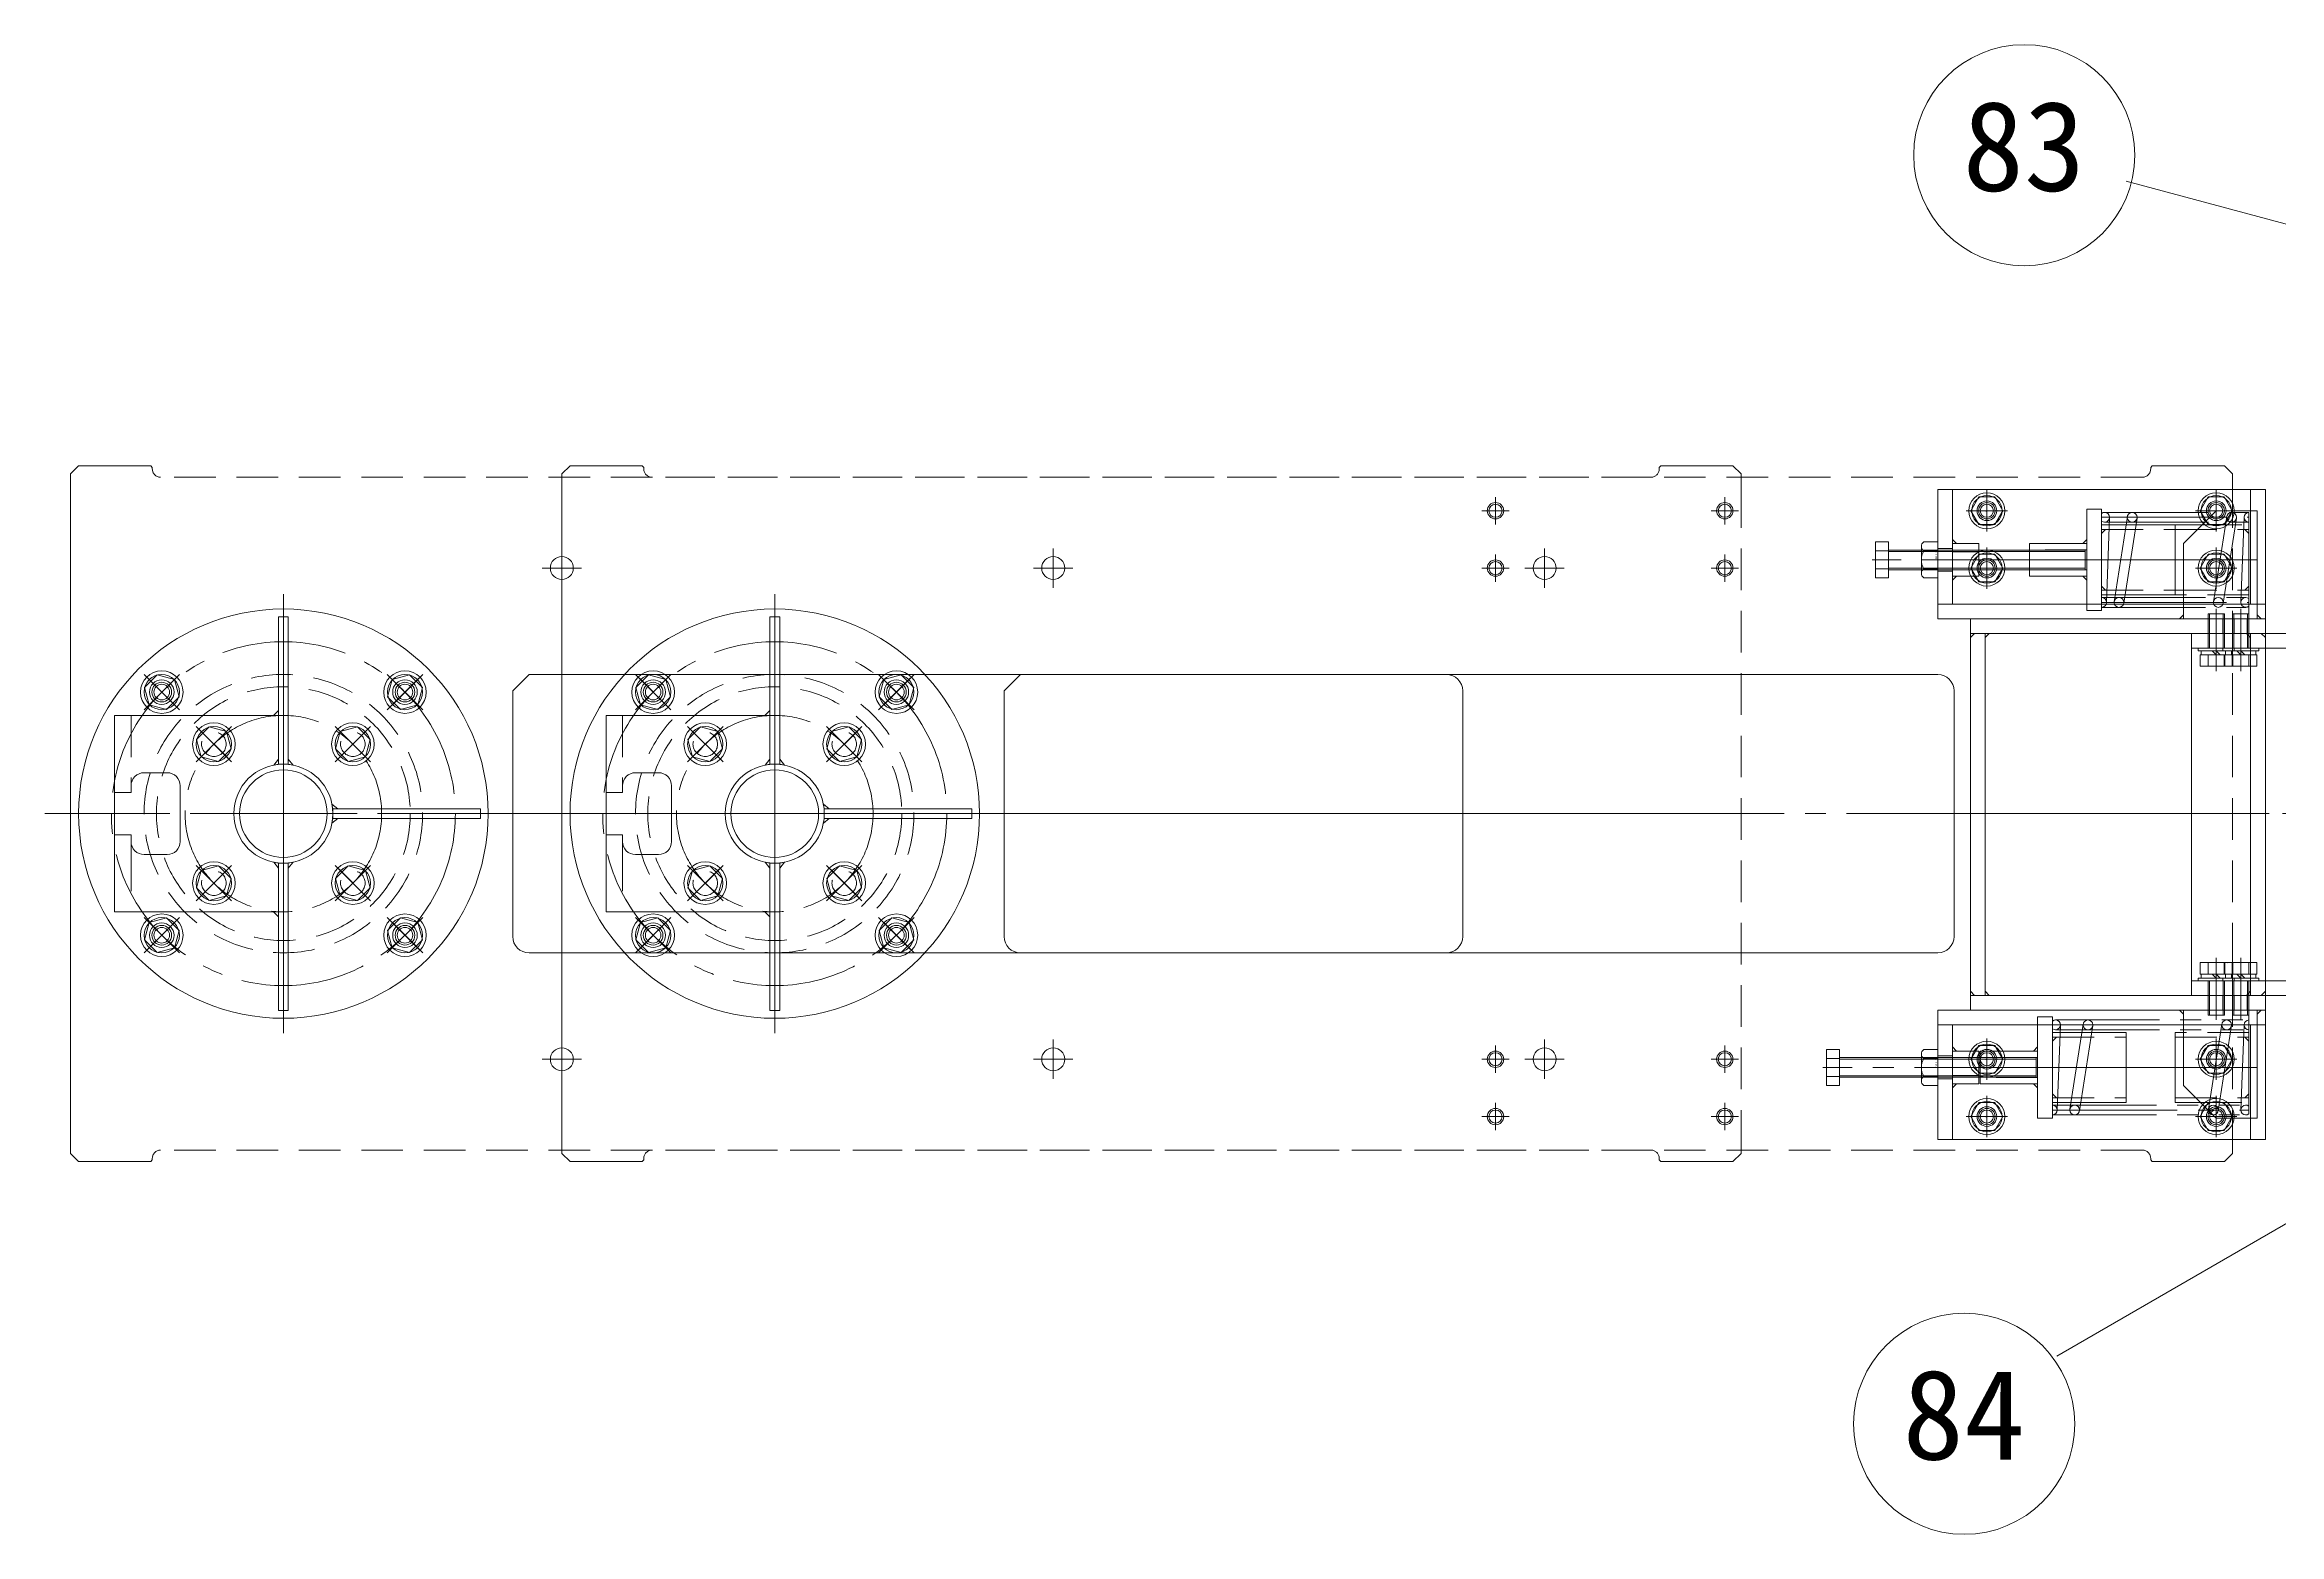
# Model space of a CAD drawing. Units: millimetres at full size. Extents: x -34906 to 7411, y -8440 to 3030.
# Drawn here: x 3753 to 5117, y -4580 to -3670 of the extents above; entities that cross this region are included whole.
import ezdxf
from ezdxf.enums import TextEntityAlignment as Align

# ---------------------------------------------------------------- set-up
doc = ezdxf.new("R2010")
doc.units = ezdxf.units.MM
doc.header["$LTSCALE"] = 4
for name, pattern in [('USER1', [28.575, 19.05, -3.175, 3.175, -3.175]), ('USER2', [9.525, 6.35, -3.175]), ('USER3', [31.75, 15.875, -3.175, 3.175, -3.175, 3.175, -3.175])]:
    doc.linetypes.add(name, pattern=pattern)
for name, color, linetype, lineweight in [('0-0_0', 7, 'Continuous', 9), ('0-4_06_文字', 7, 'Continuous', 9), ('0-6_02_細線', 5, 'Continuous', 18), ('0-9_10_補助線', 8, 'Continuous', 18)]:
    doc.layers.add(name, color=color, linetype=linetype, lineweight=lineweight)
doc.styles.add('ＭＳ ゴシック', font='')
doc.styles.get('ＭＳ ゴシック').set_extended_font_data('MS Gothic')

# ---------------------------------------------------------------- blocks, each defined once
blk = doc.blocks.new('AM_BALLOON1')
at = {"layer": '0-9_10_補助線', "color": 3, "lineweight": 9}
blk.add_circle((0, 0), 2.5, dxfattribs=at)

msp = doc.modelspace()

# ---------------------------------------------------------------- linework, layer by layer
at = {"layer": '0-0_0', "color": 8, "lineweight": 18}
for p, q in [((3773.45, -3927.498), (3817.45, -3927.498)), ((4073.45, -3927.498), (4117.45, -3927.498)), ((4739.45, -3927.498), (4783.45, -3927.498)), ((5039.45, -3927.498), (5083.45, -3927.498)), ((5008.45, -3984.998), (5098.45, -3984.998)), ((4978.45, -4294.998), (5098.45, -4294.998)), ((3773.45, -4352.498), (3817.45, -4352.498)), ((4073.45, -4352.498), (4117.45, -4352.498)), ((4739.45, -4352.498), (4783.45, -4352.498)), ((5039.45, -4352.498), (5083.45, -4352.498))]:
    msp.add_line(p, q, dxfattribs=at)
at = {"layer": '0-0_0', "linetype": 'USER2'}
for p, q in [((3817.45, -3927.498), (3818.45, -3928.498)), ((3818.45, -3928.498), (3818.45, -3929.498)), ((4117.45, -3927.498), (4118.45, -3928.498)), ((4118.45, -3928.498), (4118.45, -3929.498)), ((4739.45, -3927.498), (4738.45, -3928.498)), ((4738.45, -3928.498), (4738.45, -3929.498)), ((5039.45, -3927.498), (5038.45, -3928.498)), ((5038.45, -3928.498), (5038.45, -3929.498)), ((4733.45, -3934.498), (3823.45, -3934.498)), ((5033.45, -3934.498), (4123.45, -3934.498)), ((4998.45, -3990.998), (4998.45, -3978.998)), ((5073.45, -4017.998), (5073.45, -4038.998)), ((5083.45, -4017.998), (5073.45, -4017.998)), ((5074.262, -4017.998), (5074.262, -4038.998)), ((5082.638, -4017.998), (5082.638, -4038.998)), ((5083.45, -4017.998), (5083.45, -4038.998)), ((5088.45, -4017.998), (5088.45, -4038.998)), ((5098.45, -4017.998), (5088.45, -4017.998)), ((5089.262, -4017.998), (5089.262, -4038.998)), ((5097.638, -4017.998), (5097.638, -4038.998)), ((5098.45, -4017.998), (5098.45, -4038.998)), ((5073.45, -4262.998), (5073.45, -4241.998)), ((5074.262, -4262.998), (5074.262, -4241.998)), ((5082.638, -4262.998), (5082.638, -4241.998)), ((5083.45, -4262.998), (5083.45, -4241.998)), ((5088.45, -4262.998), (5088.45, -4241.998)), ((5089.262, -4262.998), (5089.262, -4241.998)), ((5097.638, -4262.998), (5097.638, -4241.998)), ((5098.45, -4262.998), (5098.45, -4241.998)), ((5073.45, -4262.998), (5083.45, -4262.998)), ((5088.45, -4262.998), (5098.45, -4262.998)), ((4968.45, -4300.998), (4968.45, -4288.998)), ((3817.45, -4352.498), (3818.45, -4351.498)), ((3818.45, -4351.498), (3818.45, -4350.498)), ((4733.45, -4345.498), (3823.45, -4345.498)), ((4117.45, -4352.498), (4118.45, -4351.498)), ((4118.45, -4351.498), (4118.45, -4350.498)), ((5033.45, -4345.498), (4123.45, -4345.498)), ((4738.45, -4351.498), (4738.45, -4350.498)), ((4739.45, -4352.498), (4738.45, -4351.498)), ((5038.45, -4351.498), (5038.45, -4350.498)), ((5039.45, -4352.498), (5038.45, -4351.498))]:
    msp.add_line(p, q, dxfattribs=at)
at = {"layer": '0-0_0'}
for p, q in [((3768.45, -4342.498), (3768.45, -3937.498)), ((4068.45, -4342.498), (4068.45, -3937.498)), ((4788.45, -3937.498), (4788.45, -3940.498)), ((5088.45, -3937.498), (5088.45, -3940.498)), ((5098.45, -3955.998), (5098.451, -4013.341)), ((5008.45, -4013.998), (5008.45, -3956.655)), ((5008.45, -3963.648), (5008.45, -4006.348)), ((5008.45, -3963.648), (5053.45, -3963.648)), ((5011.449, -4011.106), (5013.322, -3959.106)), ((5024.2, -3958.537), (5016.108, -4010.537)), ((5022.036, -4011.459), (5030.129, -3959.459)), ((5053.45, -3963.648), (5068.8, -3963.648)), ((5053.45, -4006.348), (5053.45, -3963.648)), ((5084.865, -3958.537), (5076.772, -4010.537)), ((5082.701, -4011.459), (5090.793, -3959.459)), ((5095.452, -3958.89), (5093.579, -4010.89)), ((4870.45, -3995.968), (4870.45, -3974.028)), ((4878.45, -3974.028), (4870.45, -3974.028)), ((4878.45, -3979.513), (4870.45, -3979.513)), ((4878.45, -3995.968), (4878.45, -3974.028)), ((4998.45, -3978.998), (4878.45, -3978.998)), ((4998.45, -3979.945), (4878.45, -3979.945)), ((4898.452, -3993.211), (4898.452, -3976.786)), ((4899.919, -3974.048), (4908.452, -3974.048)), ((4908.452, -3979.523), (4899.919, -3979.523)), ((4908.452, -3995.948), (4908.452, -3974.048)), ((4878.45, -3990.483), (4870.45, -3990.483)), ((4878.45, -3995.968), (4870.45, -3995.968)), ((4998.45, -3990.051), (4878.45, -3990.051)), ((4998.45, -3990.998), (4878.45, -3990.998)), ((4908.452, -3990.473), (4899.919, -3990.473)), ((4908.452, -3995.948), (4899.919, -3995.948)), ((5053.45, -4006.348), (5058.45, -4006.348)), ((5063.45, -4038.998), (5063.45, -4241.998)), ((5067.45, -4038.998), (5067.45, -4040.498)), ((5089.45, -4038.998), (5067.45, -4038.998)), ((5089.45, -4040.498), (5067.45, -4040.498)), ((5068.635, -4042.998), (5088.265, -4042.998)), ((5068.635, -4042.998), (5068.635, -4049.998)), ((5088.265, -4049.998), (5068.635, -4049.998)), ((5069.2, -4040.498), (5069.2, -4042.998)), ((5073.543, -4042.998), (5073.543, -4049.998)), ((5078.45, -4042.998), (5075.95, -4040.498)), ((5078.45, -4040.498), (5080.95, -4042.998)), ((5082.45, -4038.998), (5082.45, -4040.498)), ((5104.45, -4038.998), (5082.45, -4038.998)), ((5104.45, -4040.498), (5082.45, -4040.498)), ((5083.358, -4042.998), (5083.358, -4049.998)), ((5083.635, -4042.998), (5103.265, -4042.998)), ((5083.635, -4042.998), (5083.635, -4049.998)), ((5103.265, -4049.998), (5083.635, -4049.998)), ((5084.2, -4040.498), (5084.2, -4042.998)), ((5087.7, -4042.998), (5087.7, -4040.498)), ((5088.265, -4042.998), (5088.265, -4049.998)), ((5088.543, -4042.998), (5088.543, -4049.998)), ((5089.45, -4040.498), (5089.45, -4038.998)), ((5093.45, -4042.998), (5090.95, -4040.498)), ((5093.45, -4040.498), (5095.95, -4042.998)), ((5098.358, -4042.998), (5098.358, -4049.998)), ((5102.7, -4042.998), (5102.7, -4040.498)), ((5103.265, -4042.998), (5103.265, -4049.998)), ((5104.45, -4040.498), (5104.45, -4038.998)), ((4048.45, -4054.998), (4608.45, -4054.998)), ((4348.45, -4054.998), (4908.45, -4054.998)), ((4618.45, -4064.998), (4618.45, -4214.998)), ((4918.45, -4064.998), (4918.45, -4214.998)), ((3805.45, -4126.998), (3805.45, -4117.998)), ((3813.45, -4114.998), (3827.45, -4114.998)), ((4105.45, -4126.998), (4105.45, -4117.998)), ((4113.45, -4114.998), (4127.45, -4114.998)), ((3805.45, -4126.998), (3795.45, -4126.998)), ((3835.45, -4122.998), (3835.45, -4156.998)), ((4105.45, -4126.998), (4095.45, -4126.998)), ((4135.45, -4122.998), (4135.45, -4156.998)), ((3805.45, -4152.998), (3795.45, -4152.998)), ((3805.45, -4161.998), (3805.45, -4152.998)), ((4105.45, -4152.998), (4095.45, -4152.998)), ((4105.45, -4161.998), (4105.45, -4152.998)), ((3827.45, -4164.998), (3813.45, -4164.998)), ((4127.45, -4164.998), (4113.45, -4164.998)), ((4608.45, -4224.998), (4048.45, -4224.998)), ((4908.45, -4224.998), (4348.45, -4224.998)), ((5067.45, -4240.498), (5089.45, -4240.498)), ((5067.45, -4240.498), (5067.45, -4241.998)), ((5067.45, -4241.998), (5089.45, -4241.998)), ((5068.635, -4230.998), (5088.265, -4230.998)), ((5068.635, -4237.998), (5068.635, -4230.998)), ((5088.265, -4237.998), (5068.635, -4237.998)), ((5069.2, -4237.998), (5069.2, -4240.498)), ((5073.543, -4237.998), (5073.543, -4230.998)), ((5078.45, -4240.498), (5075.95, -4237.998)), ((5078.45, -4237.998), (5080.95, -4240.498)), ((5082.45, -4240.498), (5104.45, -4240.498)), ((5082.45, -4240.498), (5082.45, -4241.998)), ((5082.45, -4241.998), (5104.45, -4241.998)), ((5083.358, -4237.998), (5083.358, -4230.998)), ((5083.635, -4230.998), (5103.265, -4230.998)), ((5083.635, -4237.998), (5083.635, -4230.998)), ((5103.265, -4237.998), (5083.635, -4237.998)), ((5084.2, -4237.998), (5084.2, -4240.498)), ((5087.7, -4240.498), (5087.7, -4237.998)), ((5088.265, -4237.998), (5088.265, -4230.998)), ((5088.543, -4237.998), (5088.543, -4230.998)), ((5089.45, -4241.998), (5089.45, -4240.498)), ((5093.45, -4240.498), (5090.95, -4237.998)), ((5093.45, -4237.998), (5095.95, -4240.498)), ((5098.358, -4237.998), (5098.358, -4230.998)), ((5102.7, -4240.498), (5102.7, -4237.998)), ((5103.265, -4237.998), (5103.265, -4230.998)), ((5104.45, -4241.998), (5104.45, -4240.498)), ((4978.45, -4323.998), (4978.45, -4266.655)), ((4981.448, -4321.106), (4983.322, -4269.106)), ((4997.2, -4268.537), (4989.108, -4320.537)), ((4995.036, -4321.459), (5003.128, -4269.459)), ((5081.864, -4268.537), (5073.772, -4320.537)), ((5079.701, -4321.459), (5087.793, -4269.459)), ((5095.452, -4268.89), (5093.579, -4320.89)), ((5098.45, -4265.998), (5098.451, -4323.341)), ((4978.45, -4273.648), (4978.45, -4316.348)), ((4978.45, -4273.648), (5023.45, -4273.648)), ((5053.45, -4273.649), (5053.45, -4316.349)), ((5053.45, -4273.649), (5058.45, -4273.649)), ((4840.45, -4305.968), (4840.45, -4284.028)), ((4848.45, -4284.028), (4840.45, -4284.028)), ((4848.45, -4289.513), (4840.45, -4289.513)), ((4848.45, -4305.968), (4848.45, -4284.028)), ((4968.45, -4288.998), (4848.45, -4288.998)), ((4968.45, -4289.945), (4848.45, -4289.945)), ((4898.452, -4303.211), (4898.452, -4286.786)), ((4899.919, -4284.048), (4908.452, -4284.048)), ((4908.452, -4289.523), (4899.919, -4289.523)), ((4908.452, -4305.948), (4908.452, -4284.048)), ((4848.45, -4300.483), (4840.45, -4300.483)), ((4848.45, -4305.968), (4840.45, -4305.968)), ((4968.45, -4300.051), (4848.45, -4300.051)), ((4968.45, -4300.998), (4848.45, -4300.998)), ((4908.452, -4300.473), (4899.919, -4300.473)), ((4908.452, -4305.948), (4899.919, -4305.948)), ((5053.45, -4316.349), (5068.8, -4316.349)), ((4788.45, -4340.998), (4788.45, -4342.498)), ((5088.45, -4340.998), (5088.45, -4342.498))]:
    msp.add_line(p, q, dxfattribs=at)
at = {"layer": '0-0_0', "color": 2, "linetype": 'USER2', "lineweight": 18}
for p, q in [((4788.45, -3939.998), (4788.45, -4340.998)), ((5088.45, -3939.998), (5088.45, -4340.998)), ((5098.45, -4020.998), (5098.45, -3954.998)), ((5008.45, -3966.448), (5053.45, -3966.448)), ((5053.45, -3966.448), (5098.45, -3966.448)), ((5068.8, -3963.648), (5098.45, -3963.648)), ((4908.452, -3977.998), (4917.452, -3977.998)), ((4917.452, -3978.998), (4933.452, -3978.998)), ((4917.452, -3979.998), (4933.452, -3979.998)), ((4999.45, -3978.948), (4964.45, -3978.948)), ((4908.452, -3991.998), (4917.452, -3991.998)), ((4917.452, -3989.998), (4933.452, -3989.998)), ((4917.452, -3990.998), (4933.452, -3990.998)), ((4999.45, -3991.048), (4964.45, -3991.048)), ((5008.45, -4003.548), (5053.45, -4003.548)), ((5053.45, -4003.548), (5098.45, -4003.548)), ((5098.45, -4006.348), (5058.45, -4006.348)), ((5073.45, -4020.998), (5073.45, -4029.998)), ((5074.45, -4020.998), (5074.45, -4029.998)), ((5082.45, -4020.998), (5082.45, -4029.998)), ((5083.45, -4020.998), (5083.45, -4029.998)), ((5088.45, -4020.998), (5088.45, -4029.998)), ((5089.45, -4020.998), (5089.45, -4029.998)), ((5097.45, -4020.998), (5097.45, -4029.998)), ((5098.45, -4020.998), (5098.45, -4029.998)), ((3805.45, -4079.998), (3805.45, -4117.998)), ((4105.45, -4079.998), (4105.45, -4117.998)), ((3805.45, -4161.998), (3805.45, -4199.998)), ((4105.45, -4161.998), (4105.45, -4199.998)), ((5073.45, -4259.998), (5073.45, -4250.998)), ((5074.45, -4259.998), (5074.45, -4250.998)), ((5082.45, -4259.998), (5082.45, -4250.998)), ((5083.45, -4259.998), (5083.45, -4250.998)), ((5088.45, -4259.998), (5088.45, -4250.998)), ((5089.45, -4259.998), (5089.45, -4250.998)), ((5097.45, -4259.998), (5097.45, -4250.998)), ((5098.45, -4259.998), (5098.45, -4250.998)), ((5098.45, -4259.998), (5098.45, -4325.998)), ((4978.45, -4276.448), (5023.45, -4276.448)), ((5053.45, -4276.449), (5098.45, -4276.449)), ((5098.45, -4273.649), (5058.45, -4273.649)), ((4908.452, -4287.998), (4917.452, -4287.998)), ((4917.452, -4288.998), (4933.452, -4288.998)), ((4917.452, -4289.998), (4933.452, -4289.998)), ((4969.45, -4288.948), (4934.45, -4288.948)), ((4908.452, -4301.998), (4917.452, -4301.998)), ((4917.452, -4299.998), (4933.452, -4299.998)), ((4917.452, -4300.998), (4933.452, -4300.998)), ((4969.45, -4301.048), (4934.45, -4301.048)), ((4978.45, -4313.548), (5023.45, -4313.548)), ((5053.45, -4313.549), (5098.45, -4313.549)), ((5068.8, -4316.349), (5098.45, -4316.349))]:
    msp.add_line(p, q, dxfattribs=at)
at = {"layer": '0-0_0', "linetype": 'USER1'}
for p, q in [((4938.451, -3967.634), (4938.451, -3942.362)), ((5078.451, -3967.634), (5078.451, -3942.362)), ((4925.815, -3954.998), (4951.087, -3954.998)), ((5065.815, -3954.998), (5091.087, -3954.998)), ((5008.45, -3958.998), (5098.45, -3958.998)), ((4938.451, -4002.634), (4938.451, -3977.362)), ((5078.451, -4002.634), (5078.451, -3977.362)), ((5000.518, -3984.998), (4868.369, -3984.998)), ((4908.452, -3984.998), (4898.452, -3984.998)), ((4925.815, -3989.998), (4951.087, -3989.998)), ((5065.815, -3989.998), (5091.087, -3989.998)), ((5008.45, -4010.998), (5098.45, -4010.998)), ((5078.45, -4014.998), (5078.45, -4052.998)), ((5093.45, -4014.998), (5093.45, -4052.998)), ((3835.031, -4076.578), (3813.377, -4054.925)), ((3813.377, -4076.578), (3835.031, -4054.925)), ((3961.87, -4076.578), (3983.523, -4054.925)), ((3961.87, -4054.925), (3983.523, -4076.578)), ((4135.031, -4076.578), (4113.377, -4054.925)), ((4113.377, -4076.578), (4135.031, -4054.925)), ((4261.87, -4076.578), (4283.523, -4054.925)), ((4261.87, -4054.925), (4283.523, -4076.578)), ((3866.851, -4108.398), (3845.197, -4086.745)), ((3845.197, -4108.398), (3866.851, -4086.745)), ((3930.05, -4108.398), (3951.704, -4086.745)), ((3930.05, -4086.745), (3951.704, -4108.398)), ((4166.851, -4108.398), (4145.197, -4086.745)), ((4145.197, -4108.398), (4166.851, -4086.745)), ((4230.05, -4108.398), (4251.704, -4086.745)), ((4230.05, -4086.745), (4251.704, -4108.398)), ((3866.851, -4171.597), (3845.197, -4193.251)), ((3866.851, -4193.251), (3845.197, -4171.597)), ((3930.05, -4171.597), (3951.704, -4193.251)), ((3951.704, -4171.597), (3930.05, -4193.251)), ((4166.851, -4171.597), (4145.197, -4193.251)), ((4166.851, -4193.251), (4145.197, -4171.597)), ((4230.05, -4171.597), (4251.704, -4193.251)), ((4251.704, -4171.597), (4230.05, -4193.251)), ((3835.031, -4203.417), (3813.377, -4225.071)), ((3835.031, -4225.071), (3813.377, -4203.417)), ((3961.87, -4203.417), (3983.523, -4225.071)), ((3983.523, -4203.417), (3961.87, -4225.071)), ((4135.031, -4203.417), (4113.377, -4225.071)), ((4135.031, -4225.071), (4113.377, -4203.417)), ((4261.87, -4203.417), (4283.523, -4225.071)), ((4283.523, -4203.417), (4261.87, -4225.071)), ((5078.45, -4265.998), (5078.45, -4227.998)), ((5093.45, -4265.998), (5093.45, -4227.998)), ((4978.45, -4268.998), (5098.45, -4268.998)), ((4938.451, -4302.634), (4938.451, -4277.362)), ((5078.451, -4302.634), (5078.451, -4277.362)), ((4970.518, -4294.998), (4838.369, -4294.998)), ((4908.452, -4294.998), (4898.452, -4294.998)), ((4925.815, -4289.998), (4951.087, -4289.998)), ((5065.815, -4289.998), (5091.087, -4289.998)), ((4938.451, -4337.634), (4938.451, -4312.362)), ((4978.45, -4320.998), (5098.45, -4320.998)), ((5078.451, -4337.634), (5078.451, -4312.362)), ((4925.815, -4324.998), (4951.087, -4324.998)), ((5065.815, -4324.998), (5091.087, -4324.998))]:
    msp.add_line(p, q, dxfattribs=at)
at = {"layer": '0-0_0', "color": 4, "linetype": 'USER1', "lineweight": 18}
for p, q in [((4646.792, -3954.998), (4630.11, -3954.998)), ((4638.451, -3963.339), (4638.451, -3946.657)), ((4786.792, -3954.998), (4770.11, -3954.998)), ((4778.451, -3963.339), (4778.451, -3946.657)), ((4947.792, -3954.998), (4929.11, -3954.998)), ((4946.792, -3954.998), (4930.11, -3954.998)), ((4938.451, -3945.657), (4938.451, -3964.339)), ((4938.451, -3963.339), (4938.451, -3946.657)), ((5087.792, -3954.998), (5069.11, -3954.998)), ((5086.792, -3954.998), (5070.11, -3954.998)), ((5078.451, -3945.657), (5078.451, -3964.339)), ((5078.451, -3963.339), (5078.451, -3946.657)), ((4068.45, -4001.985), (4068.45, -3978.011)), ((4368.45, -4001.985), (4368.45, -3978.011)), ((4368.45, -4001.985), (4368.45, -3978.011)), ((4638.451, -3998.339), (4638.451, -3981.657)), ((4668.45, -4001.985), (4668.45, -3978.011)), ((4778.451, -3998.339), (4778.451, -3981.657)), ((4938.451, -3980.657), (4938.451, -3999.339)), ((4938.451, -3998.339), (4938.451, -3981.657)), ((5078.451, -3980.657), (5078.451, -3999.339)), ((5078.451, -3998.339), (5078.451, -3981.657)), ((4080.437, -3989.998), (4056.464, -3989.998)), ((4380.437, -3989.998), (4356.464, -3989.998)), ((4380.437, -3989.998), (4356.464, -3989.998)), ((4646.792, -3989.998), (4630.11, -3989.998)), ((4680.437, -3989.998), (4656.464, -3989.998)), ((4786.792, -3989.998), (4770.11, -3989.998)), ((4904.191, -3984.998), (4938.452, -3984.998)), ((4947.792, -3989.998), (4929.11, -3989.998)), ((4946.792, -3989.998), (4930.11, -3989.998)), ((4960.584, -3984.998), (5058.45, -3984.998)), ((5048.45, -3984.998), (5103.45, -3984.998)), ((5087.792, -3989.998), (5069.11, -3989.998)), ((5086.792, -3989.998), (5070.11, -3989.998)), ((3898.45, -4273.982), (3898.45, -4006.014)), ((4198.45, -4273.982), (4198.45, -4006.014)), ((3898.45, -4019.879), (3898.45, -4260.116)), ((4198.45, -4019.879), (4198.45, -4260.116)), ((5078.45, -4034.998), (5078.45, -4015.998)), ((5093.45, -4034.998), (5093.45, -4015.998)), ((5078.45, -4043.998), (5078.45, -4024.998)), ((5088.45, -4043.998), (5088.45, -4024.998)), ((5093.45, -4043.998), (5093.45, -4024.998)), ((3815.781, -4057.328), (3832.627, -4074.175)), ((3831.51, -4073.058), (3816.898, -4058.446)), ((3981.12, -4057.328), (3964.273, -4074.175)), ((3965.391, -4073.058), (3980.003, -4058.446)), ((4115.781, -4057.328), (4132.627, -4074.175)), ((4131.51, -4073.058), (4116.898, -4058.446)), ((4281.12, -4057.328), (4264.273, -4074.175)), ((4265.391, -4073.058), (4280.003, -4058.446)), ((3847.601, -4089.148), (3864.447, -4105.995)), ((3949.3, -4089.148), (3932.454, -4105.995)), ((4147.601, -4089.148), (4164.447, -4105.995)), ((4249.3, -4089.148), (4232.454, -4105.995)), ((3752.737, -4139.998), (4803.181, -4139.998)), ((4032.434, -4139.998), (3764.467, -4139.998)), ((4052.737, -4139.998), (5103.181, -4139.998)), ((4332.434, -4139.998), (4064.467, -4139.998)), ((4920.331, -4139.998), (5115.512, -4139.998)), ((5220.542, -4139.998), (5058.45, -4139.998)), ((3847.601, -4190.848), (3864.447, -4174.001)), ((3949.3, -4190.848), (3932.454, -4174.001)), ((4147.601, -4190.848), (4164.447, -4174.001)), ((4249.3, -4190.848), (4232.454, -4174.001)), ((3815.781, -4222.667), (3832.627, -4205.821)), ((3831.51, -4206.938), (3816.898, -4221.55)), ((3981.12, -4222.667), (3964.273, -4205.821)), ((3965.391, -4206.938), (3980.003, -4221.55)), ((4115.781, -4222.667), (4132.627, -4205.821)), ((4131.51, -4206.938), (4116.898, -4221.55)), ((4281.12, -4222.667), (4264.273, -4205.821)), ((4265.391, -4206.938), (4280.003, -4221.55)), ((5078.45, -4235.998), (5078.45, -4254.998)), ((5088.45, -4235.998), (5088.45, -4254.998)), ((5093.45, -4235.998), (5093.45, -4254.998)), ((5078.45, -4245.998), (5078.45, -4264.998)), ((5093.45, -4245.998), (5093.45, -4264.998)), ((4068.45, -4278.011), (4068.45, -4301.985)), ((4368.45, -4278.011), (4368.45, -4301.985)), ((4368.45, -4278.011), (4368.45, -4301.985)), ((4638.451, -4298.339), (4638.451, -4281.657)), ((4668.45, -4278.011), (4668.45, -4301.985)), ((4778.451, -4298.339), (4778.451, -4281.657)), ((4938.451, -4299.339), (4938.451, -4280.657)), ((4938.451, -4298.339), (4938.451, -4281.657)), ((5078.451, -4299.339), (5078.451, -4280.657)), ((5078.451, -4298.339), (5078.451, -4281.657)), ((4080.437, -4289.998), (4056.464, -4289.998)), ((4380.437, -4289.998), (4356.464, -4289.998)), ((4380.437, -4289.998), (4356.464, -4289.998)), ((4646.792, -4289.998), (4630.11, -4289.998)), ((4680.437, -4289.998), (4656.464, -4289.998)), ((4786.792, -4289.998), (4770.11, -4289.998)), ((4904.191, -4294.998), (4938.452, -4294.998)), ((4947.792, -4289.998), (4929.11, -4289.998)), ((4946.792, -4289.998), (4930.11, -4289.998)), ((4930.584, -4294.998), (5028.45, -4294.998)), ((5048.45, -4294.999), (5103.45, -4294.999)), ((5087.792, -4289.998), (5069.11, -4289.998)), ((5086.792, -4289.998), (5070.11, -4289.998)), ((4638.451, -4333.339), (4638.451, -4316.657)), ((4778.451, -4333.339), (4778.451, -4316.657)), ((4938.451, -4334.339), (4938.451, -4315.657)), ((4938.451, -4333.339), (4938.451, -4316.657)), ((5078.451, -4334.339), (5078.451, -4315.657)), ((5078.451, -4333.339), (5078.451, -4316.657)), ((4646.792, -4324.998), (4630.11, -4324.998)), ((4786.792, -4324.998), (4770.11, -4324.998)), ((4947.792, -4324.998), (4929.11, -4324.998)), ((4946.792, -4324.998), (4930.11, -4324.998)), ((5087.792, -4324.998), (5069.11, -4324.998)), ((5086.792, -4324.998), (5070.11, -4324.998))]:
    msp.add_line(p, q, dxfattribs=at)
at = {"layer": '0-0_0', "linetype": 'USER3'}
for p, q in [((5010.324, -3955.998), (5098.45, -3955.998)), ((5010.324, -3961.998), (5098.45, -3961.998)), ((5008.45, -4007.998), (5096.577, -4007.998)), ((5008.45, -4013.998), (5096.58, -4013.998)), ((4980.324, -4265.998), (5098.45, -4265.998)), ((4980.324, -4271.998), (5098.45, -4271.998)), ((4978.45, -4317.998), (5096.577, -4317.998)), ((4978.45, -4323.998), (5096.58, -4323.998))]:
    msp.add_line(p, q, dxfattribs=at)
at = {"layer": '0-0_0', "linetype": 'USER2'}
for points in [[(3768.45, -3937.498), (3768.45, -3932.498), (3773.45, -3927.498)], [(4068.45, -3937.498), (4068.45, -3932.498), (4073.45, -3927.498)], [(4783.45, -3927.498), (4788.45, -3932.498), (4788.45, -3937.498)], [(5083.45, -3927.498), (5088.45, -3932.498), (5088.45, -3937.498)], [(3773.45, -4352.498), (3768.45, -4347.498), (3768.45, -4342.498)], [(4073.45, -4352.498), (4068.45, -4347.498), (4068.45, -4342.498)], [(4788.45, -4342.498), (4788.45, -4347.498), (4783.45, -4352.498)], [(5088.45, -4342.498), (5088.45, -4347.498), (5083.45, -4352.498)]]:
    msp.add_lwpolyline(points, dxfattribs=at)
at = {"layer": '0-0_0'}
for points in [[(4917.452, -3941.998), (4908.452, -3941.998), (4908.452, -4011.998), (4917.452, -4011.998)], [(4908.452, -4011.998), (5108.45, -4011.998), (5108.45, -3941.998), (4908.452, -3941.998)], [(5099.45, -3941.998), (5108.45, -3941.998), (5108.45, -4011.998), (5099.45, -4011.998)], [(4943.359, -3963.498), (4933.544, -3963.498), (4928.636, -3954.998), (4933.544, -3946.498), (4943.359, -3946.498), (4948.266, -3954.998)], [(4999.45, -4015.998), (5008.45, -4015.998), (5008.45, -3953.998), (4999.45, -3953.998)], [(5103.45, -4020.998), (5058.45, -4020.998), (5058.45, -3974.998), (5078.45, -3954.998), (5103.45, -3954.998)], [(5083.359, -3963.498), (5073.544, -3963.498), (5068.636, -3954.998), (5073.544, -3946.498), (5083.359, -3946.498), (5088.266, -3954.998)], [(4933.452, -3994.998), (4933.452, -3974.998), (4917.452, -3974.998), (4917.452, -3994.998)], [(4943.359, -3998.498), (4933.544, -3998.498), (4928.636, -3989.998), (4933.544, -3981.498), (4943.359, -3981.498), (4948.266, -3989.998)], [(4999.45, -3974.998), (4999.45, -3994.998), (4964.45, -3994.998), (4964.45, -3974.998)], [(5083.359, -3998.498), (5073.544, -3998.498), (5068.636, -3989.998), (5073.544, -3981.498), (5083.359, -3981.498), (5088.266, -3989.998)], [(3895.45, -4109.748), (3895.45, -4019.748), (3901.45, -4019.748), (3901.45, -4109.748)], [(4195.45, -4109.748), (4195.45, -4019.748), (4201.45, -4019.748), (4201.45, -4109.748)], [(4908.452, -4011.998), (5108.45, -4011.998), (5108.45, -4020.998), (4908.452, -4020.998)], [(4928.45, -4029.998), (4928.45, -4250.998), (4937.45, -4250.998), (4937.45, -4029.998)], [(5213.45, -4038.998), (5213.45, -4029.998), (5063.45, -4029.998), (5063.45, -4038.998)], [(5108.45, -4029.998), (5108.45, -4250.998), (5099.45, -4250.998), (5099.45, -4029.998)], [(3834.8, -4068.591), (3827.043, -4076.348), (3816.447, -4073.508), (3813.608, -4062.913), (3821.365, -4055.156), (3831.961, -4057.995)], [(3969.858, -4076.348), (3962.101, -4068.591), (3964.94, -4057.995), (3975.536, -4055.156), (3983.293, -4062.913), (3980.453, -4073.508)], [(4134.8, -4068.591), (4127.043, -4076.348), (4116.447, -4073.508), (4113.608, -4062.913), (4121.365, -4055.156), (4131.961, -4057.995)], [(4269.858, -4076.348), (4262.101, -4068.591), (4264.94, -4057.995), (4275.536, -4055.156), (4283.293, -4062.913), (4280.453, -4073.508)], [(3866.62, -4100.411), (3858.863, -4108.167), (3848.267, -4105.328), (3845.428, -4094.732), (3853.185, -4086.976), (3863.781, -4089.815)], [(3938.038, -4108.167), (3930.281, -4100.411), (3933.12, -4089.815), (3943.716, -4086.975), (3951.473, -4094.732), (3948.633, -4105.328)], [(4166.62, -4100.411), (4158.863, -4108.167), (4148.267, -4105.328), (4145.428, -4094.732), (4153.185, -4086.976), (4163.781, -4089.815)], [(4238.038, -4108.167), (4230.281, -4100.411), (4233.12, -4089.815), (4243.716, -4086.975), (4251.473, -4094.732), (4248.633, -4105.328)], [(3928.7, -4136.998), (4018.7, -4136.998), (4018.7, -4142.998), (3928.7, -4142.998)], [(4228.7, -4136.998), (4318.7, -4136.998), (4318.7, -4142.998), (4228.7, -4142.998)], [(3858.863, -4171.828), (3866.62, -4179.585), (3863.781, -4190.181), (3853.185, -4193.02), (3845.428, -4185.263), (3848.267, -4174.668)], [(3895.45, -4170.248), (3895.45, -4260.248), (3901.45, -4260.248), (3901.45, -4170.248)], [(3930.281, -4179.585), (3938.038, -4171.828), (3948.633, -4174.668), (3951.473, -4185.263), (3943.716, -4193.02), (3933.12, -4190.181)], [(4158.863, -4171.828), (4166.62, -4179.585), (4163.781, -4190.181), (4153.185, -4193.02), (4145.428, -4185.263), (4148.267, -4174.668)], [(4195.45, -4170.248), (4195.45, -4260.248), (4201.45, -4260.248), (4201.45, -4170.248)], [(4230.281, -4179.585), (4238.038, -4171.828), (4248.633, -4174.668), (4251.473, -4185.263), (4243.716, -4193.02), (4233.12, -4190.181)], [(3827.043, -4203.648), (3834.8, -4211.405), (3831.961, -4222.001), (3821.365, -4224.84), (3813.608, -4217.083), (3816.448, -4206.487)], [(3962.101, -4211.405), (3969.858, -4203.648), (3980.453, -4206.487), (3983.293, -4217.083), (3975.536, -4224.84), (3964.94, -4222.001)], [(4127.043, -4203.648), (4134.8, -4211.405), (4131.961, -4222.001), (4121.365, -4224.84), (4113.608, -4217.083), (4116.448, -4206.487)], [(4262.101, -4211.405), (4269.858, -4203.648), (4280.453, -4206.487), (4283.293, -4217.083), (4275.536, -4224.84), (4264.94, -4222.001)], [(5213.45, -4250.998), (5213.45, -4241.998), (5063.45, -4241.998), (5063.45, -4250.998)], [(4908.452, -4268.998), (5108.45, -4268.998), (5108.45, -4259.998), (4908.452, -4259.998)], [(4917.452, -4338.998), (4908.452, -4338.998), (4908.452, -4268.998), (4917.452, -4268.998)], [(4908.452, -4268.998), (5108.45, -4268.998), (5108.45, -4338.998), (4908.452, -4338.998)], [(4969.45, -4325.998), (4978.45, -4325.998), (4978.45, -4263.998), (4969.45, -4263.998)], [(5103.45, -4259.998), (5058.45, -4259.998), (5058.45, -4305.998), (5078.45, -4325.998), (5103.45, -4325.998)], [(5099.45, -4338.998), (5108.45, -4338.998), (5108.45, -4268.998), (5099.45, -4268.998)], [(4943.359, -4298.498), (4933.544, -4298.498), (4928.636, -4289.998), (4933.544, -4281.498), (4943.359, -4281.498), (4948.266, -4289.998)], [(5083.359, -4298.498), (5073.544, -4298.498), (5068.636, -4289.998), (5073.544, -4281.498), (5083.359, -4281.498), (5088.266, -4289.998)], [(4933.452, -4284.998), (4933.452, -4304.998), (4917.452, -4304.998), (4917.452, -4284.998)], [(4969.45, -4284.998), (4969.45, -4304.998), (4934.45, -4304.998), (4934.45, -4284.998)], [(4943.359, -4333.498), (4933.544, -4333.498), (4928.636, -4324.998), (4933.544, -4316.498), (4943.359, -4316.498), (4948.266, -4324.998)], [(5083.359, -4333.498), (5073.544, -4333.498), (5068.636, -4324.998), (5073.544, -4316.498), (5083.359, -4316.498), (5088.266, -4324.998)]]:
    msp.add_lwpolyline(points, close=True, dxfattribs=at)
for points in [[(5008.45, -4006.348), (5053.45, -4006.348), (5053.45, -3963.648)], [(5028.45, -4029.998), (4928.45, -4029.998), (4928.45, -4020.998), (5028.45, -4020.998)], [(5028.45, -4020.998), (5108.45, -4020.998), (5108.45, -4029.998), (5028.45, -4029.998)], [(4038.45, -4214.998), (4038.45, -4064.998), (4048.45, -4054.998)], [(4338.45, -4214.998), (4338.45, -4064.998), (4348.45, -4054.998)], [(3895.45, -4199.998), (3795.45, -4199.998), (3795.45, -4079.998), (3895.45, -4079.998)], [(4195.45, -4199.998), (4095.45, -4199.998), (4095.45, -4079.998), (4195.45, -4079.998)], [(5023.45, -4250.998), (4928.45, -4250.998), (4928.45, -4259.998), (5023.45, -4259.998)], [(5023.45, -4259.998), (5108.45, -4259.998), (5108.45, -4250.998), (5023.45, -4250.998)], [(4978.45, -4316.348), (5023.45, -4316.348), (5023.45, -4273.648)]]:
    msp.add_lwpolyline(points, dxfattribs=at)
at = {"layer": '0-0_0', "color": 3, "lineweight": 18}
for points in [[(5008.45, -3966.448), (5010.95, -3966.448), (5008.45, -3968.948)], [(5098.45, -3966.448), (5095.95, -3966.448), (5098.45, -3968.948)], [(4917.452, -3974.998), (4919.952, -3974.998), (4917.452, -3972.498)], [(4999.45, -3974.998), (4996.95, -3974.998), (4999.45, -3972.498)], [(4917.452, -3994.998), (4919.952, -3994.998), (4917.452, -3997.498)], [(4999.45, -3994.998), (4996.95, -3994.998), (4999.45, -3997.498)], [(5008.45, -4003.548), (5010.95, -4003.548), (5008.45, -4001.048)], [(5098.45, -4003.548), (5095.95, -4003.548), (5098.45, -4001.048)], [(5058.45, -4020.998), (5055.95, -4020.998), (5058.45, -4018.498)], [(5103.45, -4020.998), (5105.95, -4020.998), (5103.45, -4018.498)], [(4928.45, -4029.998), (4930.95, -4029.998), (4928.45, -4032.498)], [(4937.45, -4029.998), (4939.95, -4029.998), (4937.45, -4032.498)], [(5099.45, -4029.998), (5096.95, -4029.998), (5099.45, -4032.498)], [(5108.45, -4029.998), (5105.95, -4029.998), (5108.45, -4032.498)], [(3895.45, -4079.998), (3892.45, -4079.998), (3895.45, -4076.998)], [(4195.45, -4079.998), (4192.45, -4079.998), (4195.45, -4076.998)], [(3895.45, -4109.748), (3895.45, -4106.748), (3892.565, -4110.326)], [(3901.45, -4109.748), (3901.45, -4106.748), (3904.336, -4110.326)], [(4195.45, -4109.748), (4195.45, -4106.748), (4192.565, -4110.326)], [(4201.45, -4109.748), (4201.45, -4106.748), (4204.336, -4110.326)], [(3928.7, -4136.998), (3931.7, -4136.998), (3928.122, -4134.113)], [(3928.7, -4142.998), (3931.7, -4142.998), (3928.122, -4145.883)], [(4228.7, -4136.998), (4231.7, -4136.998), (4228.122, -4134.113)], [(4228.7, -4142.998), (4231.7, -4142.998), (4228.122, -4145.883)], [(3895.45, -4170.248), (3895.45, -4173.248), (3892.565, -4169.67)], [(3901.45, -4170.248), (3901.45, -4173.248), (3904.336, -4169.67)], [(4195.45, -4170.248), (4195.45, -4173.248), (4192.565, -4169.67)], [(4201.45, -4170.248), (4201.45, -4173.248), (4204.336, -4169.67)], [(3895.45, -4199.998), (3892.45, -4199.998), (3895.45, -4202.998)], [(3895.45, -4199.998), (3892.45, -4199.998), (3895.45, -4202.998)], [(4195.45, -4199.998), (4192.45, -4199.998), (4195.45, -4202.998)], [(4195.45, -4199.998), (4192.45, -4199.998), (4195.45, -4202.998)], [(4928.45, -4250.998), (4930.95, -4250.998), (4928.45, -4248.498)], [(4937.45, -4250.998), (4939.95, -4250.998), (4937.45, -4248.498)], [(5099.45, -4250.998), (5096.95, -4250.998), (5099.45, -4248.498)], [(5108.45, -4250.998), (5105.95, -4250.998), (5108.45, -4248.498)], [(5058.45, -4259.998), (5055.95, -4259.998), (5058.45, -4262.498)], [(5103.45, -4259.998), (5105.95, -4259.998), (5103.45, -4262.498)], [(4917.452, -4284.998), (4919.952, -4284.998), (4917.452, -4282.498)], [(4969.45, -4284.998), (4966.95, -4284.998), (4969.45, -4282.498)], [(4978.45, -4276.448), (4980.95, -4276.448), (4978.45, -4278.948)], [(5098.45, -4276.449), (5095.95, -4276.449), (5098.45, -4278.949)], [(4917.452, -4304.998), (4919.952, -4304.998), (4917.452, -4307.498)], [(4969.45, -4304.998), (4966.95, -4304.998), (4969.45, -4307.498)], [(4978.45, -4313.548), (4980.95, -4313.548), (4978.45, -4311.048)], [(5098.45, -4313.549), (5095.95, -4313.549), (5098.45, -4311.049)]]:
    msp.add_lwpolyline(points, close=True, dxfattribs=at)
at = {"layer": '0-0_0'}
for centre, radius in [((4638.451, -3954.998), 5), ((4638.451, -3954.998), 4), ((4778.451, -3954.998), 5), ((4778.451, -3954.998), 4), ((4938.451, -3954.998), 11), ((4938.451, -3954.998), 9.25), ((4938.451, -3954.998), 6), ((4938.451, -3954.998), 5), ((4938.451, -3954.998), 4), ((5027.164, -3958.998), 3), ((5078.451, -3954.998), 11), ((5078.451, -3954.998), 9.25), ((5078.451, -3954.998), 6), ((5078.451, -3954.998), 5), ((5078.451, -3954.998), 4), ((5087.829, -3958.998), 3), ((4068.45, -3989.998), 7), ((4368.45, -3989.998), 7), ((4368.45, -3989.998), 7), ((4668.45, -3989.998), 7), ((4938.451, -3989.998), 11), ((4938.451, -3989.998), 9.25), ((5078.451, -3989.998), 11), ((5078.451, -3989.998), 9.25), ((4638.451, -3989.998), 5), ((4638.451, -3989.998), 4), ((4778.451, -3989.998), 5), ((4778.451, -3989.998), 4), ((4938.451, -3989.998), 6), ((4938.451, -3989.998), 5), ((4938.451, -3989.998), 4), ((5078.451, -3989.998), 6), ((5078.451, -3989.998), 5), ((5078.451, -3989.998), 4), ((5019.072, -4010.998), 3), ((5079.737, -4010.998), 3), ((3898.45, -4139.998), 125), ((4198.45, -4139.998), 125), ((3824.204, -4065.752), 13), ((3824.204, -4065.752), 10.75), ((3824.204, -4065.752), 7.5), ((3824.204, -4065.752), 6), ((3824.204, -4065.752), 4.75), ((3972.697, -4065.752), 13), ((3972.697, -4065.752), 10.75), ((3972.697, -4065.752), 7.5), ((3972.697, -4065.752), 6), ((3972.697, -4065.752), 4.75), ((4124.204, -4065.752), 13), ((4124.204, -4065.752), 10.75), ((4124.204, -4065.752), 7.5), ((4124.204, -4065.752), 6), ((4124.204, -4065.752), 4.75), ((4272.697, -4065.752), 13), ((4272.697, -4065.752), 10.75), ((4272.697, -4065.752), 7.5), ((4272.697, -4065.752), 6), ((4272.697, -4065.752), 4.75), ((3856.024, -4097.571), 13), ((3856.024, -4097.571), 10.75), ((3940.877, -4097.571), 13), ((3940.877, -4097.571), 10.75), ((4156.024, -4097.571), 13), ((4156.024, -4097.571), 10.75), ((4240.877, -4097.571), 13), ((4240.877, -4097.571), 10.75), ((3898.45, -4139.998), 30.25), ((3898.45, -4139.998), 26.75), ((4198.45, -4139.998), 30.25), ((4198.45, -4139.998), 26.75), ((3856.024, -4182.424), 13), ((3856.024, -4182.424), 10.75), ((3940.877, -4182.424), 13), ((3940.877, -4182.424), 10.75), ((4156.024, -4182.424), 13), ((4156.024, -4182.424), 10.75), ((4240.877, -4182.424), 13), ((4240.877, -4182.424), 10.75), ((3824.204, -4214.244), 13), ((3972.697, -4214.244), 13), ((4124.204, -4214.244), 13), ((4272.697, -4214.244), 13), ((3824.204, -4214.244), 10.75), ((3824.204, -4214.244), 7.5), ((3824.204, -4214.244), 6), ((3824.204, -4214.244), 4.75), ((3972.697, -4214.244), 10.75), ((3972.697, -4214.244), 7.5), ((3972.697, -4214.244), 6), ((3972.697, -4214.244), 4.75), ((4124.204, -4214.244), 10.75), ((4124.204, -4214.244), 7.5), ((4124.204, -4214.244), 6), ((4124.204, -4214.244), 4.75), ((4272.697, -4214.244), 10.75), ((4272.697, -4214.244), 7.5), ((4272.697, -4214.244), 6), ((4272.697, -4214.244), 4.75), ((5000.164, -4268.998), 3), ((5084.829, -4268.998), 3), ((4068.45, -4289.998), 7), ((4368.45, -4289.998), 7), ((4368.45, -4289.998), 7), ((4668.45, -4289.998), 7), ((4938.451, -4289.998), 11), ((4938.451, -4289.998), 9.25), ((5078.451, -4289.998), 11), ((5078.451, -4289.998), 9.25), ((4638.451, -4289.998), 5), ((4638.451, -4289.998), 4), ((4778.451, -4289.998), 5), ((4778.451, -4289.998), 4), ((4938.451, -4289.998), 6), ((4938.451, -4289.998), 5), ((4938.451, -4289.998), 4), ((5078.451, -4289.998), 6), ((5078.451, -4289.998), 5), ((5078.451, -4289.998), 4), ((4638.451, -4324.998), 5), ((4638.451, -4324.998), 4), ((4778.451, -4324.998), 5), ((4778.451, -4324.998), 4), ((4938.451, -4324.998), 11), ((4938.451, -4324.998), 9.25), ((4938.451, -4324.998), 6), ((4938.451, -4324.998), 5), ((4938.451, -4324.998), 4), ((4992.072, -4320.998), 3), ((5078.451, -4324.998), 11), ((5078.451, -4324.998), 9.25), ((5078.451, -4324.998), 6), ((5078.451, -4324.998), 5), ((5076.737, -4320.998), 3), ((5078.451, -4324.998), 4)]:
    msp.add_circle(centre, radius, dxfattribs=at)
at = {"layer": '0-0_0', "color": 4, "linetype": 'USER1', "lineweight": 18}
for centre, radius in [((3898.45, -4139.998), 105), ((3898.45, -4139.998), 105), ((4198.45, -4139.998), 105), ((4198.45, -4139.998), 105), ((3898.45, -4139.998), 60), ((4198.45, -4139.998), 60)]:
    msp.add_circle(centre, radius, dxfattribs=at)
at = {"layer": '0-0_0', "color": 2, "linetype": 'USER2', "lineweight": 18}
for centre, radius in [((3898.45, -4139.998), 85), ((3898.45, -4139.998), 77.5), ((4198.45, -4139.998), 85), ((4198.45, -4139.998), 77.5), ((3856.024, -4097.571), 7.5), ((3940.877, -4097.571), 7.5), ((4156.024, -4097.571), 7.5), ((4240.877, -4097.571), 7.5), ((3856.024, -4182.424), 7.5), ((3940.877, -4182.424), 7.5), ((4156.024, -4182.424), 7.5), ((4240.877, -4182.424), 7.5)]:
    msp.add_circle(centre, radius, dxfattribs=at)
at = {"layer": '0-0_0', "linetype": 'USER2'}
for centre, start, end in [((3823.45, -3929.498), 180, 270), ((4123.45, -3929.498), 180, 270), ((4733.45, -3929.498), 270, 0), ((5033.45, -3929.498), 270, 0), ((3823.45, -4350.498), 90, 180), ((4123.45, -4350.498), 90, 180), ((4733.45, -4350.498), 0, 90), ((5033.45, -4350.498), 0, 90)]:
    msp.add_arc(centre, 5, start, end, dxfattribs=at)
at = {"layer": '0-0_0'}
for centre, radius, start, end in [((5010.324, -3958.998), 3, 231.34353, 128.65672), ((5098.45, -3958.998), 3, 90, 270), ((4901.74, -3976.786), 3.288, 123.626, 236.374), ((4909.402, -3984.998), 10.95, 150, 210), ((4901.74, -3993.211), 3.288, 123.626, 236.374), ((5008.45, -4010.998), 3, 270, 90), ((5096.577, -4010.998), 3, 51.34353, 308.65672), ((4608.45, -4064.998), 10, 360, 90), ((4908.45, -4064.998), 10, 360, 90), ((3813.45, -4122.998), 8, 90, 180), ((3827.45, -4122.998), 8, 0, 90), ((4113.45, -4122.998), 8, 90, 180), ((4127.45, -4122.998), 8, 0, 90), ((3813.45, -4156.998), 8, 180, 270), ((3827.45, -4156.998), 8, 270, 0), ((4113.45, -4156.998), 8, 180, 270), ((4127.45, -4156.998), 8, 270, 0), ((4048.45, -4214.998), 10, 180, 270), ((4348.45, -4214.998), 10, 180, 270), ((4608.45, -4214.998), 10, 270, 0), ((4908.45, -4214.998), 10, 270, 0), ((4980.324, -4268.998), 3, 231.34353, 128.65672), ((5098.45, -4268.998), 3, 90, 270), ((4901.74, -4286.786), 3.288, 123.626, 236.374), ((4909.402, -4294.998), 10.95, 150, 210), ((4901.74, -4303.211), 3.288, 123.626, 236.374), ((4978.45, -4320.998), 3, 270, 90), ((5096.577, -4320.998), 3, 51.34353, 308.65672)]:
    msp.add_arc(centre, radius, start, end, dxfattribs=at)
at = {"layer": '0-6_02_細線'}
for p, q in [((5264.323, -3818.316), (5023.409, -3753.764)), ((5206.217, -4341.277), (4981.106, -4471.244))]:
    msp.add_line(p, q, dxfattribs=at)

# ---------------------------------------------------------------- block references
at = {"layer": '0-4_06_文字', "xscale": 26.99836, "yscale": 26.99836}
for p in [(4961.275, -3737.855), (4924.613, -4512.636)]:
    msp.add_blockref('AM_BALLOON1', p, dxfattribs=at)

# ---------------------------------------------------------------- texts
at = {"layer": '0-0_0', "style": 'ＭＳ ゴシック'}
for s, p in [('BT-M10', (4937.747, -3955.535)), ('BT-M10', (5077.747, -3955.535)), ('BT-M10', (4937.747, -3990.535)), ('BT-M10', (5077.747, -3990.535)), ('BT-M10x25L,SW,PW', (5083.555, -4231.34)), ('BT-M10x25L,SW,PW', (5098.555, -4231.34)), ('BT-M10', (4937.747, -4290.535)), ('BT-M10', (5077.747, -4290.535)), ('BT-M10', (4937.747, -4325.535)), ('BT-M10', (5077.747, -4325.535))]:
    msp.add_text(s, height=0.2199, dxfattribs=at).set_placement(p, align=Align.BOTTOM_LEFT)
for s, rotation, p in [('BT-M12x120L', 90, (4870.792, -3977.092)), ('BT-M10x25L,SW,PW', 180, (5073.346, -4049.656)), ('BT-M10x25L,SW,PW', 180, (5088.346, -4049.656)), ('BT-M12', 45, (3824.096, -4066.634)), ('BT-M12', 315, (3971.815, -4065.643)), ('BT-M12', 45, (4124.096, -4066.634)), ('BT-M12', 315, (4271.815, -4065.643)), ('BT-M12', 45, (3855.916, -4098.453)), ('BT-M12', 315, (3939.995, -4097.463)), ('BT-M12', 45, (4155.916, -4098.453)), ('BT-M12', 315, (4239.995, -4097.463)), ('BT-M12', 135, (3856.906, -4182.533)), ('BT-M12', 225, (3940.985, -4181.542)), ('BT-M12', 135, (4156.906, -4182.533)), ('BT-M12', 225, (4240.985, -4181.542)), ('BT-M12', 135, (3825.086, -4214.352)), ('BT-M12', 225, (3972.805, -4213.362)), ('BT-M12', 135, (4125.086, -4214.352)), ('BT-M12', 225, (4272.805, -4213.362)), ('BT-M12x120L', 90, (4840.792, -4287.092))]:
    msp.add_text(s, height=0.2199, rotation=rotation, dxfattribs=at).set_placement(p, align=Align.BOTTOM_LEFT)
at = {"layer": '0-0_0', "style": 'ＭＳ ゴシック', "width": 1.25}
for p in [(4908.359, -3984.688), (4908.359, -4294.688)]:
    msp.add_text('Ｍ１２', height=1.1, rotation=90, dxfattribs=at).set_placement(p, align=Align.BOTTOM_LEFT)
at = {"layer": '0-4_06_文字', "color": 134, "style": 'ＭＳ ゴシック'}
for s, p in [('83', (4923.68, -3776.184)), ('84', (4887.019, -4550.965))]:
    msp.add_text(s, height=54.99, dxfattribs=at).set_placement(p, align=Align.BOTTOM_LEFT)

doc.saveas('drawing.dxf')
